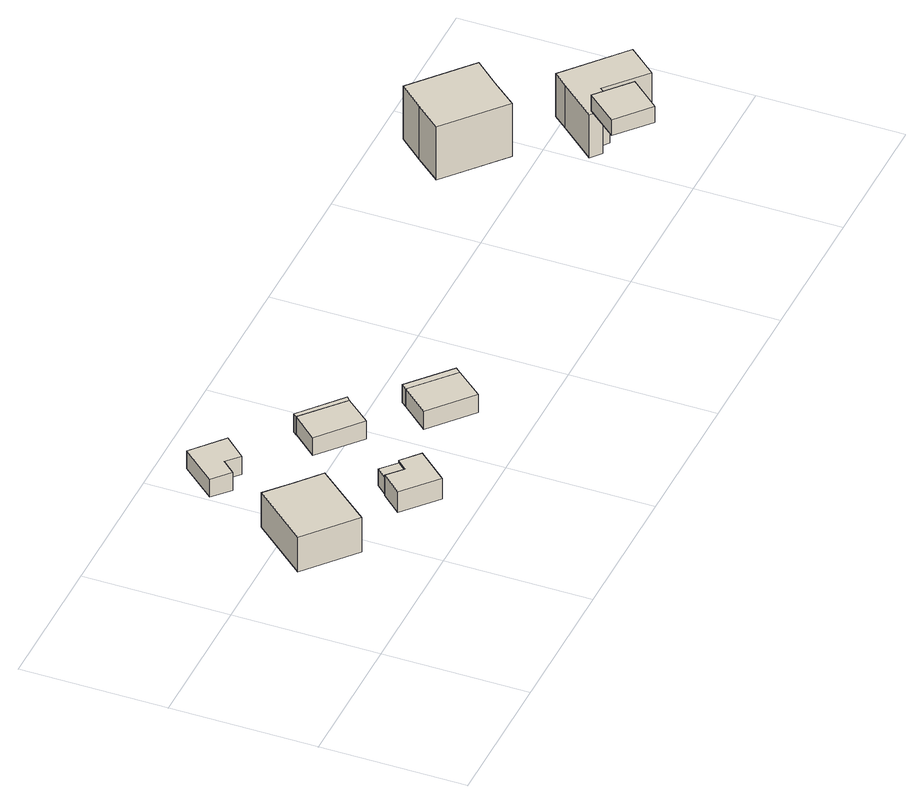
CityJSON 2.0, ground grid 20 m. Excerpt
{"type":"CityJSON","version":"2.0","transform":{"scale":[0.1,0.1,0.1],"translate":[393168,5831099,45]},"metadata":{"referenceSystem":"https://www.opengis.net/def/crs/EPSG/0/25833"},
"CityObjects":{
"building1":{"type":"Building","attributes":{"Gemeindeschluessel":"11000003","BezugspunktDach":"2200","function":"31001_1010","measuredHeight":7.5,"storeysAboveGround":1},"address":[{"country":"Germany","locality":"Berlin","thoroughfareNumber":"66","thoroughfareName":"Karlshöhe"}],"geometry":[{"type":"Solid","lod":"1","boundaries":[[[[0,1,2,3,4]],[[5,6,7,8,9]],[[5,9,4,3]],[[6,5,3,2]],[[7,6,2,1]],[[8,7,1,0]],[[9,8,0,4]]]]}]},
"building2":{"type":"Building","attributes":{"Gemeindeschluessel":"11000003","BezugspunktDach":"2200","function":"31001_1312","measuredHeight":3.19,"storeysAboveGround":1},"address":[{"country":"Germany","locality":"Berlin","thoroughfareNumber":"67","thoroughfareName":"Karlshöhe"}],"geometry":[{"type":"Solid","lod":"1","boundaries":[[[[10,11,12,13,14,15]],[[16,17,18,19,20,21]],[[16,21,15,14]],[[17,16,14,13]],[[18,17,13,12]],[[19,18,12,11]],[[20,19,11,10]],[[21,20,10,15]]]]}]},
"building3":{"type":"Building","attributes":{"Gemeindeschluessel":"11000003","BezugspunktDach":"2200","function":"51009_1610","measuredHeight":2.54,"storeysAboveGround":0},"address":[{"country":"Germany","locality":"Berlin"}],"geometry":[{"type":"Solid","lod":"1","boundaries":[[[[22,23,24,25]],[[26,27,28,29]],[[26,29,25,24]],[[27,26,24,23]],[[28,27,23,22]],[[29,28,22,25]]]]}]},
"building4":{"type":"Building","attributes":{"Gemeindeschluessel":"11000003","BezugspunktDach":"2200","function":"31001_1312","measuredHeight":2.78,"storeysAboveGround":1},"address":[{"country":"Germany","locality":"Berlin","thoroughfareNumber":"105","thoroughfareName":"Schönerlinder Straße"}],"geometry":[{"type":"Solid","lod":"1","boundaries":[[[[30,31,32,33,34,35]],[[36,37,38,39,40,41]],[[36,41,35,34]],[[37,36,34,33]],[[38,37,33,32]],[[39,38,32,31]],[[40,39,31,30]],[[41,40,30,35]]]]}]},
"building5":{"type":"Building","attributes":{"Gemeindeschluessel":"11000003","BezugspunktDach":"2200","function":"31001_1312","measuredHeight":2.87,"storeysAboveGround":1},"address":[{"country":"Germany","locality":"Berlin","thoroughfareNumber":"103","thoroughfareName":"Schönerlinder Straße"}],"geometry":[{"type":"Solid","lod":"1","boundaries":[[[[42,43,44,45]],[[46,47,48,49]],[[46,49,45,44]],[[47,46,44,43]],[[48,47,43,42]],[[49,48,42,45]]]]}]},
"building6":{"type":"Building","attributes":{"Gemeindeschluessel":"11000003","BezugspunktDach":"2200","function":"51009_1610","measuredHeight":2.9,"storeysAboveGround":0},"address":[{"country":"Germany","locality":"Berlin"}],"geometry":[{"type":"Solid","lod":"1","boundaries":[[[[43,50,51,44]],[[52,53,54,55]],[[52,55,44,51]],[[53,52,51,50]],[[54,53,50,43]],[[55,54,43,44]]]]}]},
"building7":{"type":"Building","attributes":{"Gemeindeschluessel":"11000003","BezugspunktDach":"2200","function":"31001_1312","measuredHeight":2.73,"storeysAboveGround":1},"address":[{"country":"Germany","locality":"Berlin","thoroughfareNumber":"101","thoroughfareName":"Schönerlinder Straße"}],"geometry":[{"type":"Solid","lod":"1","boundaries":[[[[56,57,58,59]],[[60,61,62,63]],[[60,63,59,58]],[[61,60,58,57]],[[62,61,57,56]],[[63,62,56,59]]]]}]},
"building8":{"type":"Building","attributes":{"Gemeindeschluessel":"11000003","BezugspunktDach":"2200","function":"51009_1610","measuredHeight":2.74,"storeysAboveGround":0},"address":[{"country":"Germany","locality":"Berlin"}],"geometry":[{"type":"Solid","lod":"1","boundaries":[[[[57,64,65,58]],[[66,67,61,60]],[[66,60,58,65]],[[67,66,65,64]],[[61,67,64,57]],[[60,61,57,58]]]]}]},
"building9":{"type":"Building","attributes":{"Gemeindeschluessel":"11000003","BezugspunktDach":"2200","function":"31001_1010","measuredHeight":9.35,"storeysAboveGround":1},"address":[{"country":"Germany","locality":"Berlin","thoroughfareNumber":"29","thoroughfareName":"Hans-Schumacher-Straße"}],"geometry":[{"type":"Solid","lod":"1","boundaries":[[[[68,69,70,71,72,73]],[[74,75,76,77,78,79]],[[74,79,73,72]],[[75,74,72,71]],[[76,75,71,70]],[[77,76,70,69]],[[78,77,69,68]],[[79,78,68,73]]]]}]},
"building10":{"type":"Building","attributes":{"Gemeindeschluessel":"11000003","BezugspunktDach":"2200","function":"31001_2463","measuredHeight":2.49,"storeysAboveGround":1},"address":[{"country":"Germany","locality":"Berlin","thoroughfareNumber":"28 (1)","thoroughfareName":"Hans-Schumacher-Straße"}],"geometry":[{"type":"Solid","lod":"1","boundaries":[[[[80,81,82,83]],[[84,85,86,87]],[[84,87,83,82]],[[85,84,82,81]],[[86,85,81,80]],[[87,86,80,83]]]]}]},
"building11":{"type":"Building","attributes":{"Gemeindeschluessel":"11000003","BezugspunktDach":"2200","function":"31001_2000","measuredHeight":13.3,"storeysAboveGround":1},"address":[{"country":"Germany","locality":"Berlin","thoroughfareNumber":"28 (2)","thoroughfareName":"Hans-Schumacher-Straße"}],"geometry":[{"type":"Solid","lod":"1","boundaries":[[[[88,89,90,91,92,93,94,95,96]],[[97,98,99,100,101,102,103,104,105]],[[97,105,96,95]],[[98,97,95,94]],[[99,98,94,93]],[[100,99,93,92]],[[101,100,92,91]],[[102,101,91,90]],[[103,102,90,89]],[[104,103,89,88]],[[105,104,88,96]]]]}]}
},
"vertices":[
[71,55,155],[135,131,155],[102,159,155],[69,188,155],[4,112,155],[69,188,101],[102,159,101],[135,131,101],[71,55,101],[4,112,101],
[211,6,129],[248,48,129],[224,69,129],[211,55,129],[190,74,129],[165,46,129],[190,74,97],[211,55,97],[224,69,97],[248,48,97],[211,6,97],[165,46,97],
[211,55,125],[224,69,125],[203,88,125],[190,74,125],[203,88,99],[224,69,99],[211,55,99],[190,74,99],
[126,250,126],[142,268,126],[160,252,126],[187,282,126],[144,319,126],[103,271,126],[144,319,98],[187,282,98],[160,252,98],[142,268,98],[126,250,98],[103,271,98],
[285,138,125],[315,173,125],[260,221,125],[229,186,125],[260,221,97],[315,173,97],[285,138,97],[229,186,97],
[320,178,125],[264,226,125],[264,226,96],[320,178,96],[315,173,96],[260,221,96],
[389,32,123],[421,70,123],[365,119,123],[332,81,123],[365,119,95],[421,70,95],[389,32,95],[332,81,95],
[427,77,123],[371,126,123],[371,126,95],[427,77,95],
[888,195,166],[917,230,166],[947,264,166],[868,332,166],[838,298,166],[809,263,166],[838,298,83],[868,332,83],[947,264,83],[917,230,83],[888,195,83],[809,263,83],
[1012,56,113],[1048,98,113],[1003,137,113],[967,95,113],[1003,137,88],[1048,98,88],[1012,56,88],[967,95,88],
[1022,130,76],[1031,141,76],[1045,130,76],[1062,149,76],[1115,103,76],[1149,143,76],[1068,212,76],[1051,192,76],[1008,142,76],[1051,192,9],[1068,212,9],[1149,143,9],[1115,103,9],[1062,149,9],[1045,130,9],[1031,141,9],[1022,130,9],[1008,142,9]
]}
